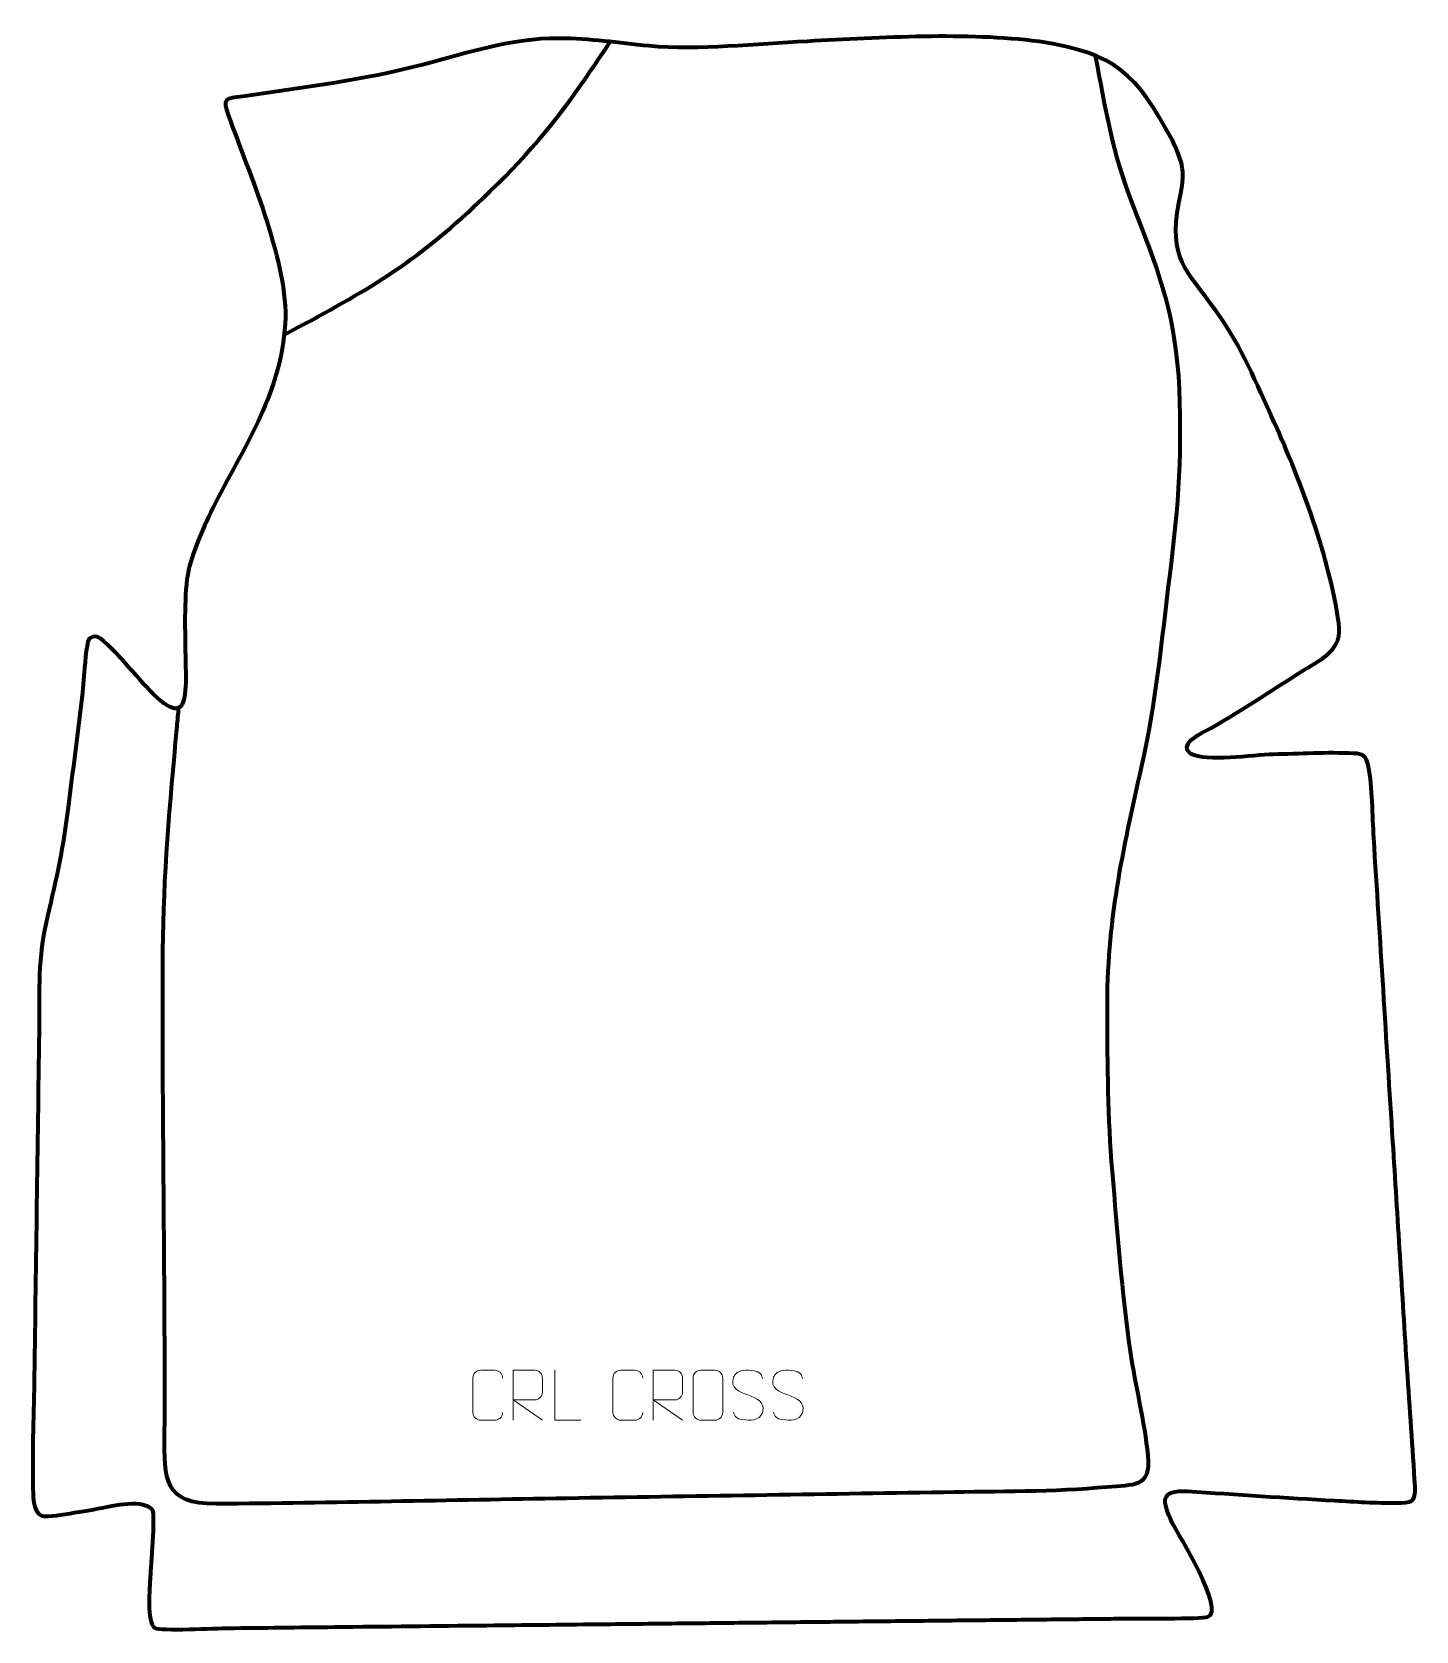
# Model space of a CAD drawing. Header units: millimetres. Extents: x 1185 to 1877, y 91 to 890.
import ezdxf

# ---------------------------------------------------------------- set-up
doc = ezdxf.new("R2010")
doc.units = ezdxf.units.MM
doc.header["$MEASUREMENT"] = 0
doc.layers.add('layer 2', color=7, linetype='Continuous')
doc.layers.add('layer 3', color=7, linetype='Continuous')

msp = doc.modelspace()

# ---------------------------------------------------------------- linework, layer by layer
at = {"layer": 'layer 2', "color": 142, "lineweight": 158}
for points, knots in [([(1311.081, 738.4818), (1349.1647, 758.886), (1374.2127, 772.3762), (1406.184, 802.574), (1406.184, 802.574), (1428.2506, 823.4421), (1443.203, 839.8959), (1460.6298, 864.9257), (1460.6298, 864.9257), (1465.3079, 871.6447), (1469.8733, 878.4314), (1474.3871, 885.2615)], [0, 0, 0, 0, 0.25, 0.25, 0.25, 0.25, 0.5, 0.5, 0.5, 0.5, 1, 1, 1, 1]), ([(1716.5848, 878.2864), (1721.623, 851.3506), (1725.116, 829.6415), (1735.1405, 803.7157), (1735.1405, 803.7157), (1747.4182, 772.6072), (1755.5597, 752.2698), (1758.1348, 718.1086), (1758.1348, 718.1086), (1760.1642, 682.4626), (1758.2111, 653.1581), (1753.6756, 617.8712), (1753.6756, 617.8712), (1749.6188, 585.4759), (1746.9803, 555.2414), (1739.721, 523.1723), (1739.721, 523.1723), (1730.0665, 480.2264), (1722.263, 445.0379), (1722.4961, 400.4913), (1722.4961, 400.4913), (1722.5913, 373.2632), (1722.7204, 347.6449), (1725.0229, 320.4288), (1725.0229, 320.4288), (1727.5896, 290.0162), (1729.8217, 260.7543), (1733.9959, 230.4396), (1733.9959, 230.4396), (1736.5704, 213.4131), (1741.2563, 195.3564), (1742.8567, 178.4757), (1742.8567, 178.4757), (1744.4154, 162.0357), (1735.6181, 164.0117), (1722.4791, 162.756), (1722.4791, 162.756), (1695.8808, 160.2582), (1667.6646, 160.551), (1640.856, 160.1249), (1640.856, 160.1249), (1578.0677, 159.1268), (1515.2794, 158.129), (1452.4911, 157.131), (1452.4911, 157.131), (1394.1545, 156.1967), (1335.7274, 154.742), (1277.3957, 154.3264), (1277.3957, 154.3264), (1250.9562, 154.3907), (1251.4787, 166.5836), (1251.6204, 189.1336), (1251.6204, 189.1336), (1252.0586, 269.7491), (1250.2347, 350.4122), (1250.7475, 430.97), (1250.7475, 430.97), (1250.9787, 467.2867), (1254.4063, 505.4201), (1257.7036, 541.6542), (1257.7036, 541.6542), (1257.9932, 544.8372), (1258.2907, 548.0194), (1258.5907, 551.2015), (1258.5907, 551.2015), (1258.5907, 551.2015), (1258.6808, 552.1561), (1258.6808, 552.1561)], [0, 0, 0, 0, 0.05555556, 0.05555556, 0.05555556, 0.05555556, 0.11111111, 0.11111111, 0.11111111, 0.11111111, 0.16666667, 0.16666667, 0.16666667, 0.16666667, 0.22222222, 0.22222222, 0.22222222, 0.22222222, 0.27777778, 0.27777778, 0.27777778, 0.27777778, 0.33333333, 0.33333333, 0.33333333, 0.33333333, 0.38888889, 0.38888889, 0.38888889, 0.38888889, 0.44444444, 0.44444444, 0.44444444, 0.44444444, 0.5, 0.5, 0.5, 0.5, 0.55555556, 0.55555556, 0.55555556, 0.55555556, 0.61111111, 0.61111111, 0.61111111, 0.61111111, 0.66666667, 0.66666667, 0.66666667, 0.66666667, 0.72222222, 0.72222222, 0.72222222, 0.72222222, 0.77777778, 0.77777778, 0.77777778, 0.77777778, 0.83333333, 0.83333333, 0.83333333, 0.83333333, 0.88888889, 0.88888889, 0.88888889, 0.88888889, 1, 1, 1, 1])]:
    msp.add_open_spline(points, degree=3, knots=knots, dxfattribs=at)
at = {"layer": 'layer 2', "color": 250, "lineweight": 9}
for points, knots in [([(1420.4817, 200.0006), (1420.3419, 197.6772), (1418.6647, 196.1976), (1416.517, 196.1868), (1416.517, 196.1868), (1414.1851, 196.1872), (1411.8532, 196.1872), (1409.5217, 196.1868), (1409.5217, 196.1868), (1407.5967, 196.0814), (1405.6246, 197.9659), (1405.6358, 199.9832), (1405.6358, 199.9832), (1405.6362, 205.7533), (1405.6362, 211.523), (1405.6358, 217.2923), (1405.6358, 217.2923), (1405.64, 219.4304), (1407.3867, 221.1496), (1409.5391, 221.1361), (1409.5391, 221.1361), (1411.8648, 221.1361), (1414.1909, 221.1361), (1416.517, 221.1361), (1416.517, 221.1361), (1418.4636, 221.1716), (1420.455, 219.6801), (1420.4817, 217.2425)], [0, 0, 0, 0, 0.125, 0.125, 0.125, 0.125, 0.25, 0.25, 0.25, 0.25, 0.375, 0.375, 0.375, 0.375, 0.5, 0.5, 0.5, 0.5, 0.625, 0.625, 0.625, 0.625, 0.75, 0.75, 0.75, 0.75, 1, 1, 1, 1]), ([(1425.7267, 196.1829), (1425.7267, 196.1829), (1425.7267, 221.1364), (1425.7267, 221.1364), (1425.7267, 221.1364), (1429.3215, 221.1364), (1432.917, 221.1364), (1436.5122, 221.1364), (1436.5122, 221.1364), (1438.8375, 221.0987), (1440.3948, 219.6087), (1440.3907, 217.2423), (1440.3907, 217.2423), (1440.3903, 215.2068), (1440.3903, 212.1474), (1440.3907, 210.1114), (1440.3907, 210.1114), (1440.3842, 208.2359), (1438.5719, 206.2941), (1436.5624, 206.275), (1436.5624, 206.275), (1436.5624, 206.275), (1425.7267, 206.275), (1425.7267, 206.275), (1425.7267, 206.275), (1425.7267, 206.275), (1440.3814, 196.1829), (1440.3814, 196.1829)], [0, 0, 0, 0, 0.125, 0.125, 0.125, 0.125, 0.25, 0.25, 0.25, 0.25, 0.375, 0.375, 0.375, 0.375, 0.5, 0.5, 0.5, 0.5, 0.625, 0.625, 0.625, 0.625, 0.75, 0.75, 0.75, 0.75, 1, 1, 1, 1]), ([(1459.5332, 196.1828), (1459.5332, 196.1828), (1446.5841, 196.1828), (1446.5841, 196.1828), (1446.5841, 196.1828), (1446.5841, 196.1828), (1446.5841, 221.1364), (1446.5841, 221.1364)], [0, 0, 0, 0, 0.33333333, 0.33333333, 0.33333333, 0.33333333, 1, 1, 1, 1]), ([(1490.4816, 200.0006), (1490.3418, 197.6772), (1488.6646, 196.1976), (1486.5169, 196.1868), (1486.5169, 196.1868), (1484.185, 196.1872), (1481.8531, 196.1872), (1479.5216, 196.1868), (1479.5216, 196.1868), (1477.5966, 196.0814), (1475.6245, 197.9659), (1475.6357, 199.9832), (1475.6357, 199.9832), (1475.6361, 205.7533), (1475.6361, 211.523), (1475.6357, 217.2923), (1475.6357, 217.2923), (1475.6399, 219.4304), (1477.3866, 221.1496), (1479.539, 221.1361), (1479.539, 221.1361), (1481.8647, 221.1361), (1484.1908, 221.1361), (1486.5169, 221.1361), (1486.5169, 221.1361), (1488.4635, 221.1716), (1490.4549, 219.6801), (1490.4816, 217.2425)], [0, 0, 0, 0, 0.125, 0.125, 0.125, 0.125, 0.25, 0.25, 0.25, 0.25, 0.375, 0.375, 0.375, 0.375, 0.5, 0.5, 0.5, 0.5, 0.625, 0.625, 0.625, 0.625, 0.75, 0.75, 0.75, 0.75, 1, 1, 1, 1]), ([(1495.7266, 196.1829), (1495.7266, 196.1829), (1495.7266, 221.1364), (1495.7266, 221.1364), (1495.7266, 221.1364), (1499.3214, 221.1364), (1502.9169, 221.1364), (1506.5121, 221.1364), (1506.5121, 221.1364), (1508.8374, 221.0987), (1510.3947, 219.6087), (1510.3906, 217.2423), (1510.3906, 217.2423), (1510.3902, 215.2068), (1510.3902, 212.1474), (1510.3906, 210.1114), (1510.3906, 210.1114), (1510.3841, 208.2359), (1508.5718, 206.2941), (1506.5623, 206.275), (1506.5623, 206.275), (1506.5623, 206.275), (1495.7266, 206.275), (1495.7266, 206.275), (1495.7266, 206.275), (1495.7266, 206.275), (1510.3813, 196.1829), (1510.3813, 196.1829)], [0, 0, 0, 0, 0.125, 0.125, 0.125, 0.125, 0.25, 0.25, 0.25, 0.25, 0.375, 0.375, 0.375, 0.375, 0.5, 0.5, 0.5, 0.5, 0.625, 0.625, 0.625, 0.625, 0.75, 0.75, 0.75, 0.75, 1, 1, 1, 1]), ([(1519.5391, 221.1361), (1521.8648, 221.1361), (1524.1909, 221.1361), (1526.517, 221.1361), (1526.517, 221.1361), (1528.4636, 221.1717), (1530.455, 219.6801), (1530.4817, 217.2425), (1530.4817, 217.2425), (1530.4813, 211.4956), (1530.4813, 205.7483), (1530.4817, 200.0006), (1530.4817, 200.0006), (1530.3419, 197.6772), (1528.6647, 196.1976), (1526.517, 196.1868), (1526.517, 196.1868), (1524.1851, 196.1872), (1521.8532, 196.1872), (1519.5217, 196.1868), (1519.5217, 196.1868), (1517.5967, 196.0814), (1515.6246, 197.9659), (1515.6358, 199.9832), (1515.6358, 199.9832), (1515.6361, 205.7533), (1515.6361, 211.523), (1515.6358, 217.2923), (1515.6358, 217.2923), (1515.64, 219.4304), (1517.3867, 221.1496), (1519.5391, 221.1361)], [0, 0, 0, 0, 0.11111111, 0.11111111, 0.11111111, 0.11111111, 0.22222222, 0.22222222, 0.22222222, 0.22222222, 0.33333333, 0.33333333, 0.33333333, 0.33333333, 0.44444444, 0.44444444, 0.44444444, 0.44444444, 0.55555556, 0.55555556, 0.55555556, 0.55555556, 0.66666667, 0.66666667, 0.66666667, 0.66666667, 0.77777778, 0.77777778, 0.77777778, 0.77777778, 1, 1, 1, 1]), ([(1543.0642, 208.8335), (1538.8159, 210.3039), (1533.9078, 212.0997), (1535.9129, 217.62), (1535.9129, 217.62), (1537.4164, 221.7599), (1542.63, 221.3714), (1546.2336, 220.7703), (1546.2336, 220.7703), (1549.0942, 220.2931), (1549.9589, 219.0799), (1550.2695, 216.9958)], [0, 0, 0, 0, 0.25, 0.25, 0.25, 0.25, 0.5, 0.5, 0.5, 0.5, 1, 1, 1, 1]), ([(1563.0642, 208.8335), (1558.8159, 210.3039), (1553.9078, 212.0997), (1555.9129, 217.62), (1555.9129, 217.62), (1557.4164, 221.7599), (1562.63, 221.3714), (1566.2336, 220.7703), (1566.2336, 220.7703), (1569.0942, 220.2931), (1569.9589, 219.0799), (1570.2695, 216.9958)], [0, 0, 0, 0, 0.25, 0.25, 0.25, 0.25, 0.5, 0.5, 0.5, 0.5, 1, 1, 1, 1]), ([(1543.0642, 208.8334), (1547.0828, 207.1867), (1552.1123, 205.2984), (1550.2783, 199.9381), (1550.2783, 199.9381), (1548.8185, 195.6717), (1543.9077, 195.9284), (1540.1816, 196.4831), (1540.1816, 196.4831), (1537.4316, 196.8929), (1536.2107, 198.1064), (1535.8327, 200.2186)], [0, 0, 0, 0, 0.25, 0.25, 0.25, 0.25, 0.5, 0.5, 0.5, 0.5, 1, 1, 1, 1]), ([(1563.0642, 208.8334), (1567.0828, 207.1867), (1572.1123, 205.2984), (1570.2783, 199.9381), (1570.2783, 199.9381), (1568.8185, 195.6717), (1563.9077, 195.9284), (1560.1816, 196.4831), (1560.1816, 196.4831), (1557.4316, 196.8929), (1556.2107, 198.1064), (1555.8327, 200.2186)], [0, 0, 0, 0, 0.25, 0.25, 0.25, 0.25, 0.5, 0.5, 0.5, 0.5, 1, 1, 1, 1])]:
    msp.add_open_spline(points, degree=3, knots=knots, dxfattribs=at)
at = {"layer": 'layer 3', "color": 242, "lineweight": 158}
msp.add_open_spline([(1380.456, 873.5353), (1403.5691, 879.611), (1424.286, 886.7847), (1448.5544, 886.7731), (1448.5544, 886.7731), (1464.6145, 886.6813), (1477.8641, 884.5353), (1493.5768, 882.9594), (1493.5768, 882.9594), (1518.9804, 880.8057), (1547.0662, 884.0254), (1572.714, 885.2829), (1572.714, 885.2829), (1609.446, 887.1133), (1652.328, 889.9644), (1688.5566, 885.1412), (1688.5566, 885.1412), (1727.266, 879.2373), (1736.7436, 869.4609), (1755.1356, 835.8501), (1755.1356, 835.8501), (1761.5424, 822.5821), (1761.426, 818.1083), (1758.3997, 804.4543), (1758.3997, 804.4543), (1753.1404, 776.7756), (1761.8307, 771.5957), (1777.0295, 750.4811), (1777.0295, 750.4811), (1790.3464, 731.6903), (1796.607, 715.4144), (1806.057, 694.8509), (1806.057, 694.8509), (1819.6027, 664.7746), (1833.669, 627.1436), (1838.3284, 594.5145), (1838.3284, 594.5145), (1840.2229, 581.2472), (1830.3944, 576.9837), (1820.5847, 570.9474), (1820.5847, 570.9474), (1804.1283, 560.6354), (1788.1898, 549.6069), (1771.082, 540.3617), (1771.082, 540.3617), (1767.7722, 538.5826), (1758.4798, 533.697), (1764.2596, 529.2214), (1764.2596, 529.2214), (1772.3658, 524.9717), (1795.2568, 528.6102), (1805.4894, 528.9015), (1805.4894, 528.9015), (1818.4093, 529.2336), (1832.7685, 529.9871), (1845.5483, 529.4375), (1845.5483, 529.4375), (1850.4186, 529.2281), (1851.8642, 528.3856), (1853.0688, 522.8661), (1853.0688, 522.8661), (1855.1913, 512.5589), (1855.0879, 498.1944), (1855.7734, 487.2912), (1855.7734, 487.2912), (1858.957, 436.6522), (1862.1375, 386.0131), (1865.318, 335.3739), (1865.318, 335.3739), (1867.7034, 297.3945), (1870.0892, 259.4152), (1872.475, 221.4358), (1872.475, 221.4358), (1873.7212, 201.9828), (1875.2661, 182.4216), (1876.3967, 162.9916), (1876.3967, 162.9916), (1876.8692, 154.872), (1874.5415, 155.0016), (1866.8149, 154.8687), (1866.8149, 154.8687), (1857.1187, 154.7499), (1846.1641, 155.497), (1836.3901, 156.0165), (1836.3901, 156.0165), (1811.7364, 157.3525), (1787.3283, 159.0775), (1762.7124, 160.7072), (1762.7124, 160.7072), (1748.7193, 161.379), (1750.0041, 155.6817), (1755.1018, 144.9354), (1755.1018, 144.9354), (1758.0074, 139.3851), (1781.9965, 100.7375), (1772.7629, 97.8684), (1772.7629, 97.8684), (1769.4725, 96.846), (1737.1512, 97.1122), (1730.8291, 97.0546), (1730.8291, 97.0546), (1726.3825, 97.0141), (1721.9354, 96.9618), (1717.4888, 96.9143), (1717.4888, 96.9143), (1712.7255, 96.8634), (1707.9622, 96.8126), (1703.1989, 96.7617), (1703.1989, 96.7617), (1691.767, 96.6397), (1680.335, 96.5176), (1668.9031, 96.3956), (1668.9031, 96.3956), (1656.201, 96.26), (1643.4988, 96.1243), (1630.7967, 95.9887), (1630.7967, 95.9887), (1618.4121, 95.8565), (1606.0275, 95.7243), (1593.6429, 95.592), (1593.6429, 95.592), (1589.5147, 95.548), (1585.3865, 95.5039), (1581.2583, 95.4598), (1581.2583, 95.4598), (1574.9073, 95.392), (1568.5562, 95.3242), (1562.2051, 95.2564), (1562.2051, 95.2564), (1549.503, 95.1208), (1536.8008, 94.9852), (1524.0987, 94.8496), (1524.0987, 94.8496), (1511.3965, 94.7139), (1498.6944, 94.5783), (1485.9923, 94.4427), (1485.9923, 94.4427), (1479.9587, 94.3783), (1473.9252, 94.3139), (1467.8917, 94.2495), (1467.8917, 94.2495), (1449.4736, 94.0528), (1431.0555, 93.8562), (1412.6374, 93.6595), (1412.6374, 93.6595), (1387.2331, 93.3883), (1361.8288, 93.1171), (1336.4245, 92.8458), (1336.4245, 92.8458), (1318.6415, 92.656), (1300.8585, 92.4661), (1283.0755, 92.2762), (1283.0755, 92.2762), (1277.989, 92.1859), (1248.9474, 90.8193), (1246.6809, 92.3575), (1246.6809, 92.3575), (1242.4335, 95.2401), (1244.1585, 112.6016), (1244.4262, 117.9244), (1244.4262, 117.9244), (1244.7149, 122.9181), (1246.8322, 148.5191), (1245.5792, 151.1589), (1245.5792, 151.1589), (1241.8845, 157.2664), (1225.0834, 153.3258), (1219.2697, 152.2141), (1219.2697, 152.2141), (1214.8365, 151.4011), (1193.2716, 147.3144), (1190.5025, 148.3294), (1190.5025, 148.3294), (1185.3414, 150.2211), (1185.9297, 159.0561), (1185.8152, 163.729), (1185.8152, 163.729), (1185.4093, 181.6757), (1186.2245, 200.3605), (1186.4762, 218.4001), (1186.4762, 218.4001), (1187.2746, 275.6299), (1188.0733, 332.8597), (1188.8719, 390.0895), (1188.8719, 390.0895), (1189.0663, 411.9832), (1187.9899, 426.1479), (1193.0855, 448.0923), (1193.0855, 448.0923), (1197.5101, 466.8999), (1201.0974, 483.1274), (1203.3698, 502.4191), (1203.3698, 502.4191), (1206.0826, 524.5832), (1209.3682, 545.9007), (1211.2714, 568.244), (1211.2714, 568.244), (1211.5343, 571.401), (1212.4703, 584.4907), (1213.7359, 586.4324), (1213.7359, 586.4324), (1216.5121, 589.1243), (1218.8778, 587.4693), (1221.4693, 585.3058), (1221.4693, 585.3058), (1231.6628, 576.0592), (1239.7502, 564.4445), (1249.7303, 555.6723), (1249.7303, 555.6723), (1258.9473, 548.0293), (1261.61, 552.7576), (1262.0674, 562.6962), (1262.0674, 562.6962), (1262.3552, 568.9497), (1261.9756, 576.5432), (1261.9069, 582.9467), (1261.9069, 582.9467), (1261.7859, 594.2254), (1261.2246, 612.542), (1264.0355, 623.0866), (1264.0355, 623.0866), (1266.9858, 633.831), (1273.5167, 647.9217), (1278.6581, 657.9469), (1278.6581, 657.9469), (1294.2819, 687.1497), (1310.7039, 712.9171), (1311.9974, 747.2452), (1311.9974, 747.2452), (1311.9856, 778.2593), (1294.0336, 818.6327), (1283.5606, 848.118), (1283.5606, 848.118), (1280.3579, 857.1345), (1281.8786, 856.495), (1290.6605, 857.772), (1290.6605, 857.772), (1320.9866, 862.1817), (1350.6877, 865.8457), (1380.456, 873.5353)], degree=3, knots=[0, 0, 0, 0, 0.01639344, 0.01639344, 0.01639344, 0.01639344, 0.03278689, 0.03278689, 0.03278689, 0.03278689, 0.04918033, 0.04918033, 0.04918033, 0.04918033, 0.06557377, 0.06557377, 0.06557377, 0.06557377, 0.08196721, 0.08196721, 0.08196721, 0.08196721, 0.09836066, 0.09836066, 0.09836066, 0.09836066, 0.1147541, 0.1147541, 0.1147541, 0.1147541, 0.13114754, 0.13114754, 0.13114754, 0.13114754, 0.14754098, 0.14754098, 0.14754098, 0.14754098, 0.16393443, 0.16393443, 0.16393443, 0.16393443, 0.18032787, 0.18032787, 0.18032787, 0.18032787, 0.19672131, 0.19672131, 0.19672131, 0.19672131, 0.21311475, 0.21311475, 0.21311475, 0.21311475, 0.2295082, 0.2295082, 0.2295082, 0.2295082, 0.24590164, 0.24590164, 0.24590164, 0.24590164, 0.26229508, 0.26229508, 0.26229508, 0.26229508, 0.27868852, 0.27868852, 0.27868852, 0.27868852, 0.29508197, 0.29508197, 0.29508197, 0.29508197, 0.31147541, 0.31147541, 0.31147541, 0.31147541, 0.32786885, 0.32786885, 0.32786885, 0.32786885, 0.3442623, 0.3442623, 0.3442623, 0.3442623, 0.36065574, 0.36065574, 0.36065574, 0.36065574, 0.37704918, 0.37704918, 0.37704918, 0.37704918, 0.39344262, 0.39344262, 0.39344262, 0.39344262, 0.40983607, 0.40983607, 0.40983607, 0.40983607, 0.42622951, 0.42622951, 0.42622951, 0.42622951, 0.44262295, 0.44262295, 0.44262295, 0.44262295, 0.45901639, 0.45901639, 0.45901639, 0.45901639, 0.47540984, 0.47540984, 0.47540984, 0.47540984, 0.49180328, 0.49180328, 0.49180328, 0.49180328, 0.50819672, 0.50819672, 0.50819672, 0.50819672, 0.52459016, 0.52459016, 0.52459016, 0.52459016, 0.54098361, 0.54098361, 0.54098361, 0.54098361, 0.55737705, 0.55737705, 0.55737705, 0.55737705, 0.57377049, 0.57377049, 0.57377049, 0.57377049, 0.59016393, 0.59016393, 0.59016393, 0.59016393, 0.60655738, 0.60655738, 0.60655738, 0.60655738, 0.62295082, 0.62295082, 0.62295082, 0.62295082, 0.63934426, 0.63934426, 0.63934426, 0.63934426, 0.6557377, 0.6557377, 0.6557377, 0.6557377, 0.67213115, 0.67213115, 0.67213115, 0.67213115, 0.68852459, 0.68852459, 0.68852459, 0.68852459, 0.70491803, 0.70491803, 0.70491803, 0.70491803, 0.72131148, 0.72131148, 0.72131148, 0.72131148, 0.73770492, 0.73770492, 0.73770492, 0.73770492, 0.75409836, 0.75409836, 0.75409836, 0.75409836, 0.7704918, 0.7704918, 0.7704918, 0.7704918, 0.78688525, 0.78688525, 0.78688525, 0.78688525, 0.80327869, 0.80327869, 0.80327869, 0.80327869, 0.81967213, 0.81967213, 0.81967213, 0.81967213, 0.83606557, 0.83606557, 0.83606557, 0.83606557, 0.85245902, 0.85245902, 0.85245902, 0.85245902, 0.86885246, 0.86885246, 0.86885246, 0.86885246, 0.8852459, 0.8852459, 0.8852459, 0.8852459, 0.90163934, 0.90163934, 0.90163934, 0.90163934, 0.91803279, 0.91803279, 0.91803279, 0.91803279, 0.93442623, 0.93442623, 0.93442623, 0.93442623, 0.95081967, 0.95081967, 0.95081967, 0.95081967, 0.96721311, 0.96721311, 0.96721311, 0.96721311, 1, 1, 1, 1], dxfattribs=at)

doc.saveas('drawing.dxf')
